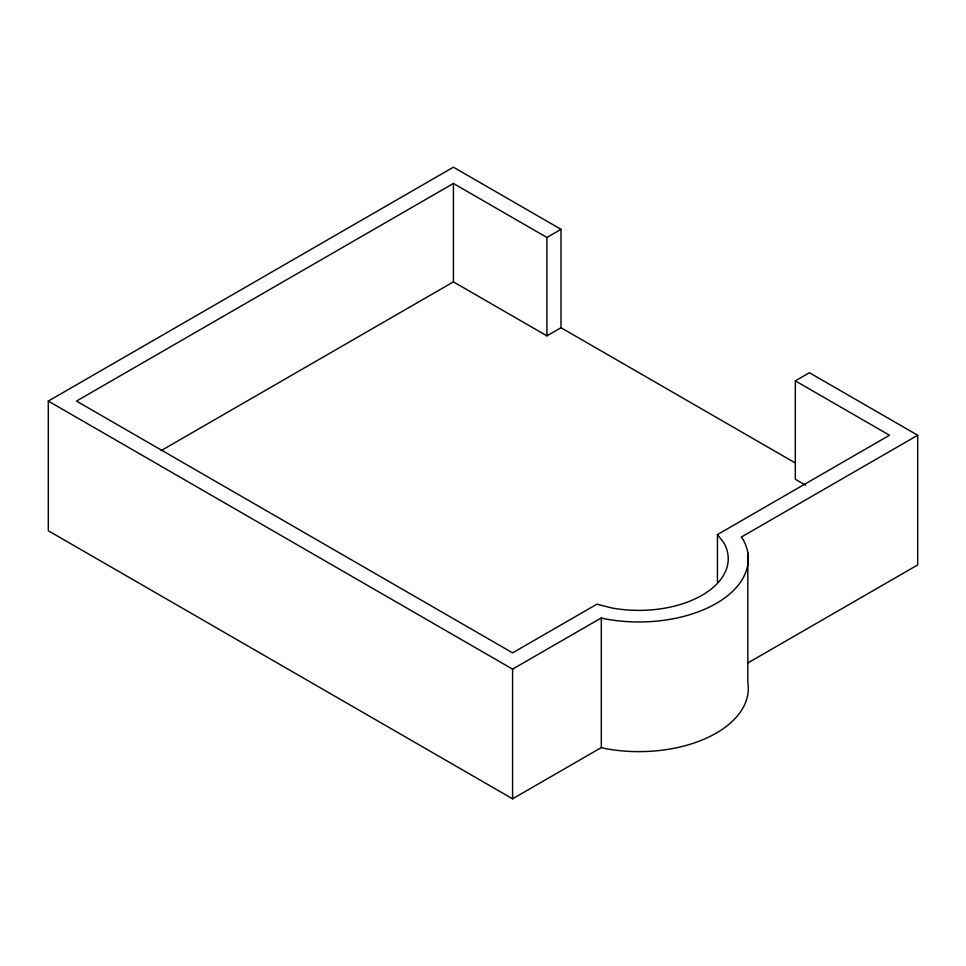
<?xml version="1.0" encoding="UTF-8"?>
<svg xmlns="http://www.w3.org/2000/svg" width="966" height="966" viewBox="0 0 966 966"><rect width="100%" height="100%" fill="white"/><g stroke="black" fill="none" stroke-linecap="round" stroke-linejoin="round"><path stroke-width="1.45" d="M747.829 552.926L747.829 682.588A109.472 63.201 0 0 1 605.223 748.578L601.323 747.563L512.584 798.81L48.3 530.757L48.3 401.083L453.416 167.19L561.005 229.316L561.005 327.715L795.115 462.871M561.005 229.316L546.913 237.455L453.416 183.468L76.495 401.083L512.584 652.859L596.952 604.161L611.381 607.892A89.415 51.621 0 0 0 702.053 595.261A89.415 51.621 0 0 0 723.92 542.916L717.448 534.584L889.505 435.243L795.32 380.87L795.32 479.269L805.644 485.234M161.274 450.542L453.416 281.879L546.913 335.854L561.005 327.715M795.32 380.87L809.411 372.731L917.7 435.243L917.7 564.917L747.793 663.002M48.3 401.083L512.584 669.136L601.323 617.902L605.223 618.916A109.472 63.201 0 0 0 716.229 603.448A109.472 63.201 0 0 0 743.011 539.366L741.26 537.108L917.7 435.243M717.448 534.584L717.448 582.293M601.323 617.902L601.323 747.563M546.913 237.455L546.913 335.854M512.584 669.136L512.584 798.81M453.416 183.468L453.416 281.879"/></g></svg>
